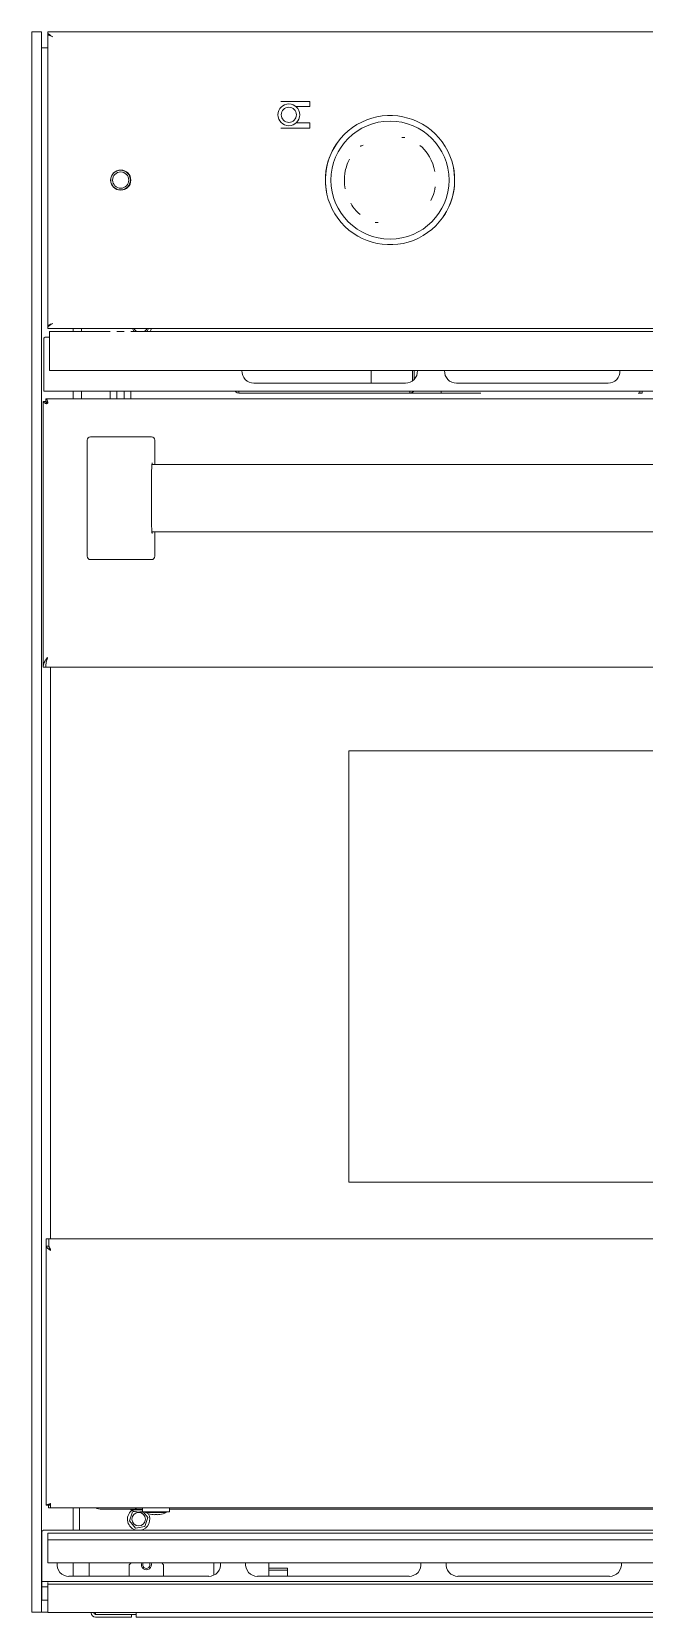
# Model space of a CAD drawing. Header units: millimetres. Extents: x 60499 to 556746, y 248297 to 497145.
# Drawn here: x 69357 to 78890, y 422627 to 447311 of the extents above; entities that cross this region are included whole.
import ezdxf

# ---------------------------------------------------------------- set-up
doc = ezdxf.new("R2010")
doc.units = ezdxf.units.MM

msp = doc.modelspace()

# ---------------------------------------------------------------- linework, layer by layer
at = {"color": 7, "lineweight": 13, "ltscale": 0.002894}
for p, q in [((69357, 447311), (69454, 447311)), ((69357, 422707), (69454, 422707))]:
    msp.add_line(p, q, dxfattribs=at)
at = {"color": 7, "lineweight": 13, "ltscale": 0.03937}
for p, q in [((69357, 422707), (69357, 447311)), ((69507, 447311), (69507, 422707)), ((69606, 447310), (94097, 447310)), ((69606, 442738), (69606, 447262)), ((94097, 442691), (69606, 442691)), ((69635, 442643), (70578, 442643)), ((70902, 442643), (94119, 442643)), ((69635, 442035), (94119, 442035)), ((94191, 441717), (69545, 441717)), ((72581, 441716), (75242, 441716)), ((72581, 441686), (75242, 441686)), ((72814, 441839), (75174, 441839)), ((75967, 441839), (78327, 441839)), ((69536, 441552), (69536, 437420)), ((69576, 441593), (94112, 441593)), ((70221, 439144), (70221, 440951)), ((71221, 441002), (70271, 441002)), ((71227, 440575), (92472, 440575)), ((71227, 439525), (92471, 439525)), ((71221, 439093), (70271, 439093)), ((69576, 437420), (94112, 437420)), ((69651, 428517), (69651, 437420)), ((74294, 436118), (74294, 429399)), ((74294, 436118), (89411, 436118)), ((89411, 429399), (74294, 429399)), ((69651, 428517), (94054, 428517)), ((69584, 424371), (69584, 428405)), ((69651, 424331), (94054, 424331)), ((81643, 424308), (71500, 424308)), ((69560, 423983), (94137, 423983)), ((69606, 423936), (94090, 423936)), ((69606, 423834), (94090, 423834)), ((69606, 423472), (94090, 423472)), ((94180, 423185), (69516, 423185)), ((94089, 423143), (69608, 423143)), ((69935, 423265), (72111, 423265)), ((72870, 423265), (75230, 423265)), ((75990, 423265), (78350, 423265)), ((94089, 422702), (69608, 422702)), ((92717, 422627), (70981, 422627))]:
    msp.add_line(p, q, dxfattribs=at)
at = {"color": 7, "lineweight": 13, "ltscale": 0.000575749}
for p, q in [((69454, 447311), (69474, 447311)), ((69454, 422707), (69474, 422707))]:
    msp.add_line(p, q, dxfattribs=at)
at = {"color": 7, "lineweight": 13, "ltscale": 0.000230684}
for p, q in [((69481, 447311), (69474, 447311)), ((69481, 422707), (69474, 422707))]:
    msp.add_line(p, q, dxfattribs=at)
at = {"color": 7, "lineweight": 13, "ltscale": 0.000750084}
for p, q in [((69481, 447311), (69507, 447311)), ((78821, 441686), (78796, 441686)), ((69507, 422707), (69481, 422707))]:
    msp.add_line(p, q, dxfattribs=at)
at = {"color": 7, "lineweight": 13, "ltscale": 0.000855273}
for p, q in [((69606, 447310), (69606, 447281)), ((69606, 442691), (69606, 442719))]:
    msp.add_line(p, q, dxfattribs=at)
at = {"color": 7, "lineweight": 13, "ltscale": 0.000566197}
for p, q in [((69606, 447262), (69606, 447281)), ((69606, 442738), (69606, 442719))]:
    msp.add_line(p, q, dxfattribs=at)
at = {"color": 7, "lineweight": 13, "ltscale": 0.00155}
for p, q in [((69559, 447059), (69507, 447059)), ((69507, 422707), (69559, 422707))]:
    msp.add_line(p, q, dxfattribs=at)
at = {"color": 7, "lineweight": 13, "ltscale": 0.001415}
msp.add_line((69606, 447059), (69559, 447059), dxfattribs=at)
at = {"color": 7, "lineweight": 13, "ltscale": 0.013375}
for p, q in [((73683, 446226), (73233, 446226)), ((73683, 445808), (73233, 445808))]:
    msp.add_line(p, q, dxfattribs=at)
at = {"color": 7, "lineweight": 13, "ltscale": 0.006268}
for p, q in [((73683, 446144), (73472, 446144)), ((73683, 445892), (73472, 445892))]:
    msp.add_line(p, q, dxfattribs=at)
at = {"color": 7, "lineweight": 13, "ltscale": 0.002425}
msp.add_line((73683, 446226), (73683, 446144), dxfattribs=at)
at = {"color": 7, "lineweight": 13, "ltscale": 0.0025}
msp.add_line((73683, 445892), (73683, 445808), dxfattribs=at)
at = {"color": 7, "lineweight": 13, "ltscale": 0.007873}
msp.add_line((69635, 442643), (69635, 442379), dxfattribs=at)
at = {"color": 7, "lineweight": 13, "ltscale": 0.001409}
for p, q in [((70004, 442691), (70004, 442643)), ((70132, 442643), (70132, 442691))]:
    msp.add_line(p, q, dxfattribs=at)
at = {"color": 7, "lineweight": 13, "ltscale": 0.003375}
msp.add_line((70683, 442643), (70797, 442643), dxfattribs=at)
at = {"color": 7, "lineweight": 13, "ltscale": 0.00162}
msp.add_line((70926, 442691), (70953, 442643), dxfattribs=at)
at = {"color": 7, "lineweight": 13, "ltscale": 0.001565}
msp.add_line((71149, 442643), (71172, 442691), dxfattribs=at)
at = {"color": 7, "lineweight": 13, "ltscale": 0.005748}
for p, q in [((69545, 442539), (69545, 442346)), ((69516, 423965), (69516, 423772))]:
    msp.add_line(p, q, dxfattribs=at)
at = {"color": 7, "lineweight": 13, "ltscale": 0.001442}
for p, q in [((69545, 442346), (69545, 442298)), ((69516, 423772), (69516, 423724))]:
    msp.add_line(p, q, dxfattribs=at)
at = {"color": 7, "lineweight": 13, "ltscale": 0.001385}
msp.add_line((69588, 442557), (69635, 442557), dxfattribs=at)
at = {"color": 7, "lineweight": 13, "ltscale": 0.00927}
msp.add_line((69635, 442067), (69635, 442379), dxfattribs=at)
at = {"color": 7, "lineweight": 13, "ltscale": 0.015787}
for p, q in [((69545, 442298), (69545, 441767)), ((69516, 423724), (69516, 423193))]:
    msp.add_line(p, q, dxfattribs=at)
at = {"color": 7, "lineweight": 13, "ltscale": 0.000973859}
msp.add_line((69635, 442035), (69635, 442067), dxfattribs=at)
at = {"color": 7, "lineweight": 13, "ltscale": 0.005829}
msp.add_line((74638, 442035), (74638, 441839), dxfattribs=at)
at = {"color": 7, "lineweight": 13, "ltscale": 0.004743}
msp.add_line((75284, 441875), (75284, 442035), dxfattribs=at)
at = {"color": 7, "lineweight": 13, "ltscale": 0.004025}
msp.add_line((75310, 441899), (75310, 442035), dxfattribs=at)
at = {"color": 7, "lineweight": 13, "ltscale": 0.0015}
msp.add_line((69545, 441767), (69545, 441717), dxfattribs=at)
at = {"color": 7, "lineweight": 13, "ltscale": 0.003703}
for p, q in [((70004, 441717), (70004, 441593)), ((70578, 441593), (70578, 441717)), ((70683, 441593), (70683, 441717)), ((70797, 441593), (70797, 441717)), ((70902, 441593), (70902, 441717))]:
    msp.add_line(p, q, dxfattribs=at)
at = {"color": 7, "lineweight": 13, "ltscale": 0.000250028}
msp.add_line((70132, 441717), (70132, 441709), dxfattribs=at)
at = {"color": 7, "lineweight": 13, "ltscale": 0.003453}
msp.add_line((70132, 441593), (70132, 441709), dxfattribs=at)
at = {"color": 7, "lineweight": 13, "ltscale": 0.000900028}
for p, q in [((72581, 441716), (72581, 441686)), ((75242, 441716), (75242, 441686))]:
    msp.add_line(p, q, dxfattribs=at)
at = {"color": 7, "lineweight": 13, "ltscale": 0.014525}
msp.add_line((75242, 441686), (75729, 441686), dxfattribs=at)
at = {"color": 7, "lineweight": 13, "ltscale": 0.000933189}
for p, q in [((75729, 441686), (75729, 441717)), ((78821, 441717), (78821, 441686)), ((78855, 441717), (78855, 441686))]:
    msp.add_line(p, q, dxfattribs=at)
at = {"color": 7, "lineweight": 13, "ltscale": 0.000866026}
msp.add_line((75729, 441686), (75759, 441686), dxfattribs=at)
at = {"color": 7, "lineweight": 13, "ltscale": 0.017537}
msp.add_line((75759, 441686), (76348, 441686), dxfattribs=at)
at = {"color": 7, "lineweight": 13, "ltscale": 0.000999991}
msp.add_line((78855, 441686), (78821, 441686), dxfattribs=at)
at = {"color": 7, "lineweight": 13, "ltscale": 0.0012}
for p, q in [((69576, 441552), (69536, 441552)), ((69576, 441593), (69576, 441552)), ((69576, 437420), (69536, 437420))]:
    msp.add_line(p, q, dxfattribs=at)
at = {"color": 7, "lineweight": 13, "ltscale": 0.011193}
msp.add_line((71271, 440575), (71271, 440951), dxfattribs=at)
at = {"color": 7, "lineweight": 13, "ltscale": 0.011342}
msp.add_line((71271, 439144), (71271, 439525), dxfattribs=at)
at = {"color": 7, "lineweight": 13, "ltscale": 0.000415652}
msp.add_line((69576, 437420), (69576, 437434), dxfattribs=at)
at = {"color": 7, "lineweight": 13, "ltscale": 0.000468877}
msp.add_line((69598, 437545), (69598, 437561), dxfattribs=at)
at = {"color": 7, "lineweight": 13, "ltscale": 0.001195}
for p, q in [((69584, 428517), (69624, 428517)), ((69584, 428405), (69624, 428405)), ((69584, 424371), (69624, 424371)), ((69617, 424330), (69616, 424371))]:
    msp.add_line(p, q, dxfattribs=at)
at = {"color": 7, "lineweight": 13, "ltscale": 0.003317}
msp.add_line((69584, 428517), (69584, 428405), dxfattribs=at)
at = {"color": 7, "lineweight": 13, "ltscale": 0.000747458}
msp.add_line((69650, 428517), (69624, 428516), dxfattribs=at)
at = {"color": 7, "lineweight": 13, "ltscale": 0.00285}
msp.add_line((69624, 428421), (69624, 428516), dxfattribs=at)
at = {"color": 7, "lineweight": 13, "ltscale": 0.000104854}
msp.add_line((69624, 428421), (69625, 428417), dxfattribs=at)
at = {"color": 7, "lineweight": 13, "ltscale": 0.000459716}
msp.add_line((69624, 428405), (69624, 428421), dxfattribs=at)
at = {"color": 7, "lineweight": 13, "ltscale": 0.000467303}
msp.add_line((69625, 428402), (69625, 428417), dxfattribs=at)
at = {"color": 7, "lineweight": 13, "ltscale": 0.000467333}
msp.add_line((69644, 428364), (69645, 428349), dxfattribs=at)
at = {"color": 7, "lineweight": 13, "ltscale": 0.000165928}
msp.add_line((69650, 428364), (69644, 428364), dxfattribs=at)
at = {"color": 7, "lineweight": 13, "ltscale": 0.000165808}
msp.add_line((69645, 428349), (69650, 428349), dxfattribs=at)
at = {"color": 7, "lineweight": 13, "ltscale": 0.000769787}
msp.add_line((69651, 428364), (69651, 428339), dxfattribs=at)
at = {"color": 7, "lineweight": 13, "ltscale": 0.000995938}
for p, q in [((69650, 424371), (69616, 424371)), ((69650, 424331), (69617, 424330))]:
    msp.add_line(p, q, dxfattribs=at)
at = {"color": 7, "lineweight": 13, "ltscale": 0.010367}
msp.add_line((70004, 424331), (70004, 423983), dxfattribs=at)
at = {"color": 7, "lineweight": 13, "ltscale": 0.010117}
msp.add_line((70103, 423991), (70103, 424331), dxfattribs=at)
at = {"color": 7, "lineweight": 13, "ltscale": 0.000903154}
msp.add_line((70969, 424308), (70989, 424331), dxfattribs=at)
at = {"color": 7, "lineweight": 13, "ltscale": 0.00031668}
for p, q in [((71080, 424331), (71080, 424320)), ((71500, 424320), (71500, 424331))]:
    msp.add_line(p, q, dxfattribs=at)
at = {"color": 7, "lineweight": 13, "ltscale": 0.000753298}
for p, q in [((71080, 424320), (71080, 424295)), ((71500, 424295), (71500, 424320))]:
    msp.add_line(p, q, dxfattribs=at)
at = {"color": 7, "lineweight": 13, "ltscale": 0.01545}
msp.add_line((70969, 424308), (70450, 424308), dxfattribs=at)
at = {"color": 7, "lineweight": 13, "ltscale": 0.004405}
for p, q in [((70925, 424270), (70881, 424129)), ((70881, 424129), (70972, 424012)), ((71117, 424038), (71162, 424179)), ((70972, 424012), (71117, 424038))]:
    msp.add_line(p, q, dxfattribs=at)
at = {"color": 7, "lineweight": 13, "ltscale": 0.000265467}
for p, q in [((70897, 424299), (70897, 424308)), ((71129, 424259), (71129, 424268)), ((71451, 424259), (71451, 424268))]:
    msp.add_line(p, q, dxfattribs=at)
at = {"color": 7, "lineweight": 13, "ltscale": 0.004686}
msp.add_line((71054, 424299), (70897, 424299), dxfattribs=at)
at = {"color": 7, "lineweight": 13, "ltscale": 0.000993214}
msp.add_line((70958, 424276), (70925, 424270), dxfattribs=at)
at = {"color": 7, "lineweight": 13, "ltscale": 0.00331}
msp.add_line((71080, 424308), (70969, 424308), dxfattribs=at)
at = {"color": 7, "lineweight": 13, "ltscale": 8.76329e-05}
msp.add_line((71040, 424265), (71040, 424268), dxfattribs=at)
at = {"color": 7, "lineweight": 13, "ltscale": 8.50798e-05}
msp.add_line((71042, 424265), (71042, 424268), dxfattribs=at)
at = {"color": 7, "lineweight": 13, "ltscale": 0.000769548}
msp.add_line((71080, 424299), (71054, 424299), dxfattribs=at)
at = {"color": 7, "lineweight": 13, "ltscale": 0.000805021}
for p, q in [((71080, 424268), (71080, 424295)), ((71500, 424295), (71500, 424268))]:
    msp.add_line(p, q, dxfattribs=at)
at = {"color": 7, "lineweight": 13, "ltscale": 0.0125}
msp.add_line((71080, 424268), (71500, 424268), dxfattribs=at)
at = {"color": 7, "lineweight": 13, "ltscale": 0.003217}
msp.add_line((71162, 424179), (71096, 424265), dxfattribs=at)
at = {"color": 7, "lineweight": 13, "ltscale": 0.000102161}
msp.add_line((71121, 424267), (71125, 424268), dxfattribs=at)
at = {"color": 7, "lineweight": 13, "ltscale": 0.0048}
for p, q in [((71290, 424259), (71129, 424259)), ((71451, 424259), (71290, 424259))]:
    msp.add_line(p, q, dxfattribs=at)
at = {"color": 7, "lineweight": 13, "ltscale": 1.15943e-05}
for p, q in [((71227, 424228), (71227, 424227)), ((71353, 424227), (71353, 424228))]:
    msp.add_line(p, q, dxfattribs=at)
at = {"color": 7, "lineweight": 13, "ltscale": 8.82787e-05}
for p, q in [((71273, 424228), (71273, 424225)), ((71307, 424225), (71307, 424228))]:
    msp.add_line(p, q, dxfattribs=at)
at = {"color": 7, "lineweight": 13, "ltscale": 0.000809782}
msp.add_line((69606, 423908), (69606, 423936), dxfattribs=at)
at = {"color": 7, "lineweight": 13, "ltscale": 0.002212}
msp.add_line((69606, 423834), (69606, 423908), dxfattribs=at)
at = {"color": 7, "lineweight": 13, "ltscale": 0.000424753}
msp.add_line((69606, 423819), (69606, 423834), dxfattribs=at)
at = {"color": 7, "lineweight": 13, "ltscale": 9.95726e-06}
msp.add_line((69606, 423834), (69606, 423834), dxfattribs=at)
at = {"color": 7, "lineweight": 13, "ltscale": 0.000249998}
for p, q in [((70103, 423991), (70103, 423983)), ((69608, 423143), (69608, 423134)), ((69608, 422711), (69608, 422702))]:
    msp.add_line(p, q, dxfattribs=at)
at = {"color": 7, "lineweight": 13, "ltscale": 3.54985e-05}
msp.add_line((71051, 423983), (71052, 423983), dxfattribs=at)
at = {"color": 7, "lineweight": 13, "ltscale": 0.009358}
msp.add_line((69606, 423505), (69606, 423819), dxfattribs=at)
at = {"color": 7, "lineweight": 13, "ltscale": 0.000973844}
msp.add_line((69606, 423472), (69606, 423505), dxfattribs=at)
at = {"color": 7, "lineweight": 13, "ltscale": 0.006183}
for p, q in [((70004, 423472), (70004, 423265)), ((70249, 423265), (70249, 423472)), ((73047, 423472), (73047, 423265))]:
    msp.add_line(p, q, dxfattribs=at)
at = {"color": 7, "lineweight": 13, "ltscale": 0.001125}
for p, q in [((70903, 423472), (70876, 423446)), ((71407, 423446), (71380, 423472))]:
    msp.add_line(p, q, dxfattribs=at)
at = {"color": 7, "lineweight": 13, "ltscale": 0.005388}
for p, q in [((70876, 423446), (70876, 423265)), ((71407, 423446), (71407, 423265))]:
    msp.add_line(p, q, dxfattribs=at)
at = {"color": 7, "lineweight": 13, "ltscale": 0.005612}
msp.add_line((72191, 423472), (72191, 423283), dxfattribs=at)
at = {"color": 7, "lineweight": 13, "ltscale": 0.00872}
for p, q in [((73047, 423389), (73340, 423389)), ((73047, 423363), (73340, 423363))]:
    msp.add_line(p, q, dxfattribs=at)
at = {"color": 7, "lineweight": 13, "ltscale": 0.003693}
msp.add_line((73340, 423265), (73340, 423389), dxfattribs=at)
at = {"color": 7, "lineweight": 13, "ltscale": 0.000248286}
msp.add_line((69516, 423193), (69516, 423185), dxfattribs=at)
at = {"color": 7, "lineweight": 13, "ltscale": 0.002476}
msp.add_line((69516, 423102), (69516, 423185), dxfattribs=at)
at = {"color": 7, "lineweight": 13, "ltscale": 0.006274}
msp.add_line((69516, 423102), (69516, 422891), dxfattribs=at)
at = {"color": 7, "lineweight": 13, "ltscale": 0.002725}
for p, q in [((69516, 423102), (69608, 423102)), ((69608, 422891), (69516, 422891))]:
    msp.add_line(p, q, dxfattribs=at)
at = {"color": 7, "lineweight": 13, "ltscale": 0.000775014}
msp.add_line((69608, 423143), (69608, 423169), dxfattribs=at)
at = {"color": 7, "lineweight": 13, "ltscale": 0.012613}
msp.add_line((69608, 423134), (69608, 422711), dxfattribs=at)
at = {"color": 7, "lineweight": 13, "ltscale": 0.001466}
msp.add_line((69608, 422707), (69559, 422707), dxfattribs=at)
at = {"color": 7, "lineweight": 13, "ltscale": 0.00017498}
for p, q in [((70282, 422702), (70282, 422697)), ((70326, 422702), (70326, 422697))]:
    msp.add_line(p, q, dxfattribs=at)
at = {"color": 7, "lineweight": 13, "ltscale": 0.00094998}
msp.add_line((70352, 422702), (70352, 422670), dxfattribs=at)
at = {"color": 7, "lineweight": 13, "ltscale": 0.01875}
msp.add_line((70981, 422670), (70352, 422670), dxfattribs=at)
at = {"color": 7, "lineweight": 13, "ltscale": 0.016675}
msp.add_line((70912, 422627), (70352, 422627), dxfattribs=at)
at = {"color": 7, "lineweight": 13, "ltscale": 0.0013}
msp.add_line((70912, 422627), (70912, 422670), dxfattribs=at)
at = {"color": 7, "lineweight": 13, "ltscale": 0.002075}
msp.add_line((70981, 422627), (70981, 422697), dxfattribs=at)
at = {"color": 7, "lineweight": 13, "ltscale": 0.000774999}
msp.add_line((70981, 422697), (70981, 422670), dxfattribs=at)
at = {"color": 7, "lineweight": 13, "ltscale": 0.03937}
for points in [[(69686, 447230), (69650, 447254), (69633, 447265), (69606, 447281)], [(69686, 447230), (69650, 447245), (69634, 447252), (69624, 447258), (69616, 447263), (69608, 447271)], [(74300, 445327), (74276, 445276), (74265, 445249), (74248, 445194), (74241, 445166), (74230, 445107)], [(75545, 445363), (75520, 445404), (75493, 445442), (75463, 445478), (75431, 445511), (75398, 445540)], [(75629, 445137), (75616, 445196), (75597, 445254), (75574, 445309), (75545, 445363)], [(74230, 445107), (74224, 445047), (74223, 444987), (74227, 444927), (74237, 444866)], [(75569, 444682), (75591, 444728), (75609, 444776), (75623, 444827), (75631, 444861), (75636, 444896)], [(74321, 444640), (74337, 444613), (74355, 444587), (74380, 444553), (74406, 444522), (74435, 444493), (74468, 444463)], [(69686, 442770), (69650, 442746), (69633, 442735), (69606, 442719)], [(69686, 442770), (69650, 442756), (69634, 442748), (69624, 442743), (69616, 442737), (69608, 442729)], [(69588, 442557), (69574, 442556), (69568, 442555)], [(72581, 441686), (72567, 441687), (72553, 441691), (72540, 441698), (72532, 441704), (72521, 441717)], [(75302, 441717), (75293, 441707), (75283, 441698), (75270, 441691), (75256, 441687), (75242, 441686)], [(69586, 441520), (69581, 441520), (69570, 441524), (69555, 441532), (69548, 441538), (69536, 441552)], [(69609, 441542), (69608, 441548), (69604, 441559), (69596, 441573), (69591, 441580), (69576, 441593)], [(69593, 441521), (69590, 441523), (69585, 441530), (69579, 441542), (69576, 441552)], [(69608, 441535), (69605, 441538), (69598, 441544), (69590, 441548), (69576, 441552)], [(71231, 440598), (71230, 440598), (71230, 440598), (71230, 440598), (71230, 440597), (71229, 440591), (71227, 440578), (71225, 440535), (71223, 440461), (71221, 440362), (71219, 440118), (71219, 439857), (71222, 439640), (71226, 439544), (71227, 439515), (71230, 439499), (71230, 439497), (71230, 439497), (71230, 439497), (71231, 439497)], [(71234, 440575), (71234, 440580), (71232, 440596), (71231, 440597), (71231, 440598), (71231, 440598), (71231, 440598)], [(71231, 439497), (71231, 439497), (71231, 439497), (71231, 439497), (71231, 439498), (71232, 439500), (71234, 439525)], [(69602, 437571), (69578, 437536), (69567, 437518), (69553, 437491), (69545, 437471), (69539, 437450), (69536, 437435), (69536, 437420)], [(69584, 428405), (69586, 428395), (69591, 428385), (69599, 428377), (69607, 428369), (69621, 428358), (69651, 428339)], [(69624, 428405), (69625, 428394), (69628, 428383), (69634, 428368), (69639, 428358), (69651, 428339)], [(69625, 428417), (69626, 428405), (69629, 428393), (69636, 428378), (69644, 428364)], [(69625, 428402), (69627, 428389), (69630, 428378), (69636, 428363), (69645, 428349)], [(69584, 424371), (69585, 424374), (69587, 424376), (69592, 424379), (69605, 424385), (69616, 424388), (69651, 424397)], [(69624, 424371), (69626, 424377), (69629, 424381), (69639, 424389), (69651, 424397)], [(69560, 423983), (69546, 423982), (69540, 423981)]]:
    msp.add_lwpolyline(points, dxfattribs=at)
for centre, radius in [((73359, 446018), 170), ((73359, 446018), 118), ((74933, 445001), 919), ((70742, 445001), 157), ((70740, 445001), 153), ((71021, 424154), 105)]:
    msp.add_circle(centre, radius, dxfattribs=at)
for centre, radius, start, end in [((74933, 445001), 1006, 325.9999, 191.0014), ((74933, 445001), 1006, 146.0001, 11.0014), ((70742, 445001), 126, 90.0429, 270), ((70742, 445001), 126, 270.0429, 90), ((74716, 444712), 373, 270.9671, 274.8868), ((71050, 442728), 105, 201.0056, 234.0355), ((71050, 442728), 105, 305.9645, 338.9944), ((71050, 442728), 174, 330.7411, 347.4987), ((72814, 442024), 185, 176.5709, 270), ((75174, 442024), 185, 270, 3.4291), ((75967, 442024), 185, 176.5709, 270), ((78327, 442024), 185, 270, 3.4291), ((72581, 441774), 58.2, 259.6657, 270.0349), ((75242, 441774), 58.2, 269.9643, 280.3316), ((69587, 441541), 21.1, 269.2475, 316.5642), ((69588, 441542), 21.1, 313.4358, 0.7525), ((67470, 437870), 2153, 351.3163, 352.0135), ((69651, 424305), 66.2, 90, 91), ((69651, 424305), 26, 90, 91), ((80252, 424394), 10602, 179.9832, 180.3408), ((70450, 424558), 250, 245.3299, 270), ((71021, 424154), 174, 127.8951, 260.2339), ((71058, 424629), 367, 243.969, 260.1262), ((71021, 424154), 174, 280.1586, 30.2077), ((71290, 424589), 367, 243.969, 260.129), ((71290, 424589), 367, 260.1187, 263.3369), ((71290, 424589), 362, 267.3405, 272.6596), ((71290, 424589), 367, 276.6631, 279.8813), ((71290, 424589), 367, 279.8709, 296.031), ((69935, 423449), 185, 172.863, 270), ((71142, 423446), 78.5, 160.0957, 19.9043), ((71141, 423444), 57.1, 150.1632, 29.8368), ((72111, 423449), 185, 270, 7.1369), ((73031, 423472), 840, 179.9523, 180), ((72870, 423449), 185, 172.863, 270), ((75230, 423449), 185, 270, 7.137), ((75990, 423449), 185, 172.863, 270), ((78350, 423449), 185, 270, 7.1369), ((70352, 422697), 69.7, 180, 270), ((70352, 422697), 26, 180, 270)]:
    msp.add_arc(centre, radius, start, end, dxfattribs=at)
for centre, major_axis, ratio, start_param, end_param in [((75116, 445658), (50.3, 3.3), 0.086211, 0.252987, 1.512994), ((74518, 445541), (48.2, 14.9), 0.108561, 1.629628, 2.889124), ((74751, 444346), (50.2, 4.5), 0.11246, 3.392769, 4.111361), ((69621, 442539), (-75.6, 0), 0.286857, 5.478394, 6.283185), ((70272, 440951), (6.6, -50.7), 0.985958, 3.014197, 4.58138), ((71221, 440951), (-6.6, -50.7), 0.985958, 1.701806, 3.268989), ((70272, 439144), (6.6, 50.7), 0.985958, 1.701806, 3.268989), ((71221, 439144), (-6.6, 50.7), 0.985958, 3.014197, 4.58138), ((70046, 437414), (-470, 0), 0.920505, 5.975903, 6.269025), ((69651, 428491), (-66.2, 0), 0.390731, 4.712389, 4.729842), ((69651, 428339), (-66.2, 0), 0.390731, 4.712389, 4.729842), ((69651, 428339), (-26, 0), 0.390731, 4.712389, 4.729842), ((70995, 424629), (0, 362), 0.023728, 3.095175, 3.137461), ((70995, 424629), (0, 362), 0.023728, 3.137461, 3.17987), ((71058, 424629), (0, 367), 0.999718, 2.969131, 3.025299), ((71028, 424629), (0, 365), 0.69013, 3.091609, 3.191577), ((71029, 424629), (0, 365), 0.723686, 3.138885, 3.191577), ((71057, 424629), (0, 362), 0.999718, 3.095175, 3.188011), ((71041, 424629), (0, 367), 0.023728, 2.969131, 3.025299), ((71041, 424629), (0, 367), 0.023728, 3.257886, 3.31168), ((71060, 424629), (0, -362), 0.999718, 6.279086, 6.321382), ((71075, 424629), (0, -367), 0.023728, 6.110724, 6.166892), ((71087, 424629), (0, -365), 0.723686, 6.233201, 6.333169), ((71089, 424629), (0, -365), 0.69013, 6.233201, 6.333169), ((71058, 424629), (0, 367), 0.999718, 3.257886, 3.314054), ((71059, 424629), (0, -367), 0.999718, 0.116293, 0.17045), ((71121, 424629), (0, -362), 0.023728, 6.236767, 6.287317), ((71261, 424589), (0, 365), 0.707107, 3.091609, 3.191577), ((71320, 424589), (0, -365), 0.707107, 6.233201, 6.333169), ((71320, 424589), (0, -365), 0.707107, 6.233201, 6.333169), ((69592, 423965), (-75.6, 0), 0.286857, 5.478394, 6.283185)]:
    msp.add_ellipse(centre, major_axis=major_axis, ratio=ratio, start_param=start_param, end_param=end_param, dxfattribs=at)

doc.saveas('drawing.dxf')
